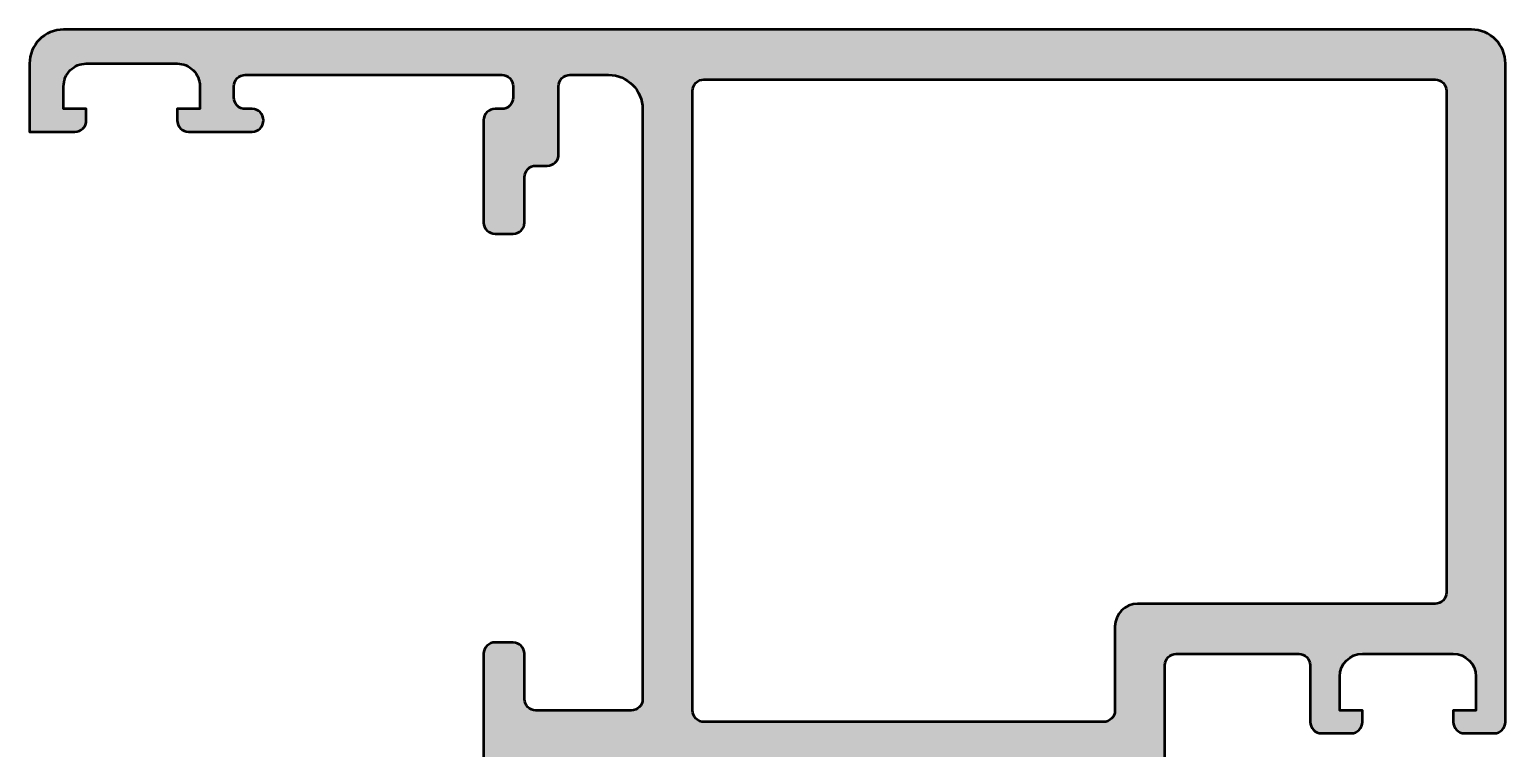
# Model space of a CAD drawing. Extents: x -50 to 15, y 0 to 92.5.
# Drawn here: x -50 to 15, y 60.8 to 92.5 of the extents above; entities that cross this region are included whole.
import ezdxf

# ---------------------------------------------------------------- set-up
doc = ezdxf.new("R2010")
doc.units = 0
doc.layers.add('0S-Alu contour', color=7, linetype='Continuous', lineweight=50)
doc.layers.add('0S-Alu hatch', color=252, linetype='Continuous', lineweight=25)

# ---------------------------------------------------------------- blocks, each defined once
blk = doc.blocks.new('462490__C330BA5D_EB5F_47F2_ACCE_70A3268E0611_')
at = {"layer": '0S-Alu hatch'}
h = blk.add_hatch(color=256, dxfattribs=at)
edge = h.paths.add_edge_path()
edge.add_line((-29.49999999999988, 83.50000000000006), (-28.69999999999988, 83.50000000000006))
edge.add_arc((-28.69999999999988, 84.00000000000006), 0.5, 269.9999999999996, 360)
edge.add_line((-28.19999999999988, 84.00000000000006), (-28.19999999999989, 86.00000000000006))
edge.add_ellipse((-27.69999999999991, 86.00000000000006), major_axis=(-0.4999999999999858, 0), ratio=1, start_angle=269.9999999999992, end_angle=360, ccw=False)
edge.add_line((-27.69999999999991, 86.50000000000006), (-27.19999999999989, 86.50000000000006))
edge.add_arc((-27.19999999999988, 87.00000000000004), 0.4999999999999858, 269.9999999999984, 360)
edge.add_line((-26.69999999999989, 87.00000000000004), (-26.69999999999987, 90.00000000000006))
edge.add_ellipse((-26.19999999999989, 90.00000000000007), major_axis=(-0.4999999999999858, 0), ratio=1, start_angle=269.9999999999992, end_angle=360, ccw=False)
edge.add_line((-26.19999999999989, 90.50000000000006), (-24.49999999999989, 90.50000000000006))
edge.add_ellipse((-24.49999999999991, 89.00000000000006), major_axis=(-1.5, 0), ratio=1, start_angle=180, end_angle=269.99999999999943, ccw=False)
edge.add_line((-22.9999999999999, 89.00000000000006), (-22.99999999999988, 63.00000000000005))
edge.add_ellipse((-23.49999999999991, 63.00000000000007), major_axis=(-0.5000000000000285, 0), ratio=1, start_angle=90.0000000000012, end_angle=180, ccw=False)
edge.add_line((-23.4999999999999, 62.50000000000004), (-27.69999999999988, 62.50000000000005))
edge.add_ellipse((-27.69999999999988, 63.00000000000006), major_axis=(-0.5000000000000071, 0), ratio=1, start_angle=0, end_angle=90, ccw=False)
edge.add_line((-28.19999999999989, 63.00000000000006), (-28.19999999999989, 65.00000000000004))
edge.add_arc((-28.6999999999999, 65.00000000000004), 0.5000000000000107, 0, 90)
edge.add_line((-28.6999999999999, 65.50000000000006), (-29.4999999999999, 65.50000000000006))
edge.add_arc((-29.49999999999991, 65.00000000000006), 0.5, 89.9999999999992, 180)
edge.add_line((-29.99999999999991, 65.00000000000006), (-29.9999999999999, 60.49999999999977))
edge.add_arc((-29.4999999999999, 60.49999999999977), 0.4999999999999929, 180, 270.0000000000012)
edge.add_line((-29.49999999999989, 59.99999999999978), (-18.00000000000002, 60.00000000000017))
edge.add_ellipse((-18.07883644654308, 59.73247940800703), major_axis=(-0.2788950563274521, 0), ratio=1, start_angle=178.8354106259048, end_angle=253.5801235805059, ccw=False)
edge.add_line((-17.79999900000001, 59.72681100000867), (-17.79999900000001, 59.27321700000867))
edge.add_ellipse((-18.07886709564316, 59.2675563405316), major_axis=(-0.2789255417371259, 0), ratio=1, start_angle=106.4245945553501, end_angle=181.1628700728891, ccw=False)
edge.add_line((-18.00000000000002, 59.00001300000867), (-18.00000000000002, 57.12000200000016))
edge.add_arc((-17.7, 57.12000200000017), 0.3000000000000114, 180, 270)
edge.add_line((-17.7, 56.82000200000016), (-16.72002568095723, 56.82000200000016))
edge.add_arc((-16.72002568095723, 57.12000200000017), 0.3000000000000043, 270, 360)
edge.add_line((-16.42002568095723, 57.12000200000017), (-16.42002568095723, 59.88000000000017))
edge.add_ellipse((-16.30002568095721, 59.88000000000014), major_axis=(-0.1200000000000187, 0), ratio=1, start_angle=269.9999999999966, end_angle=360, ccw=False)
edge.add_line((-16.3000256809572, 60.00000000000016), (-11.99999999999998, 60.00000000000003))
edge.add_ellipse((-11.99999999999987, 59.50000000000016), major_axis=(-0.4999999999998792, 0), ratio=1, start_angle=180, end_angle=270.0000000000124, ccw=False)
edge.add_line((-11.5, 59.50000000000016), (-11.5, 58.80000000000002))
edge.add_line((-11.5, 58.80000000000002), (-12.88149545762189, 56.40717967697304))
edge.add_arc((-12.76188021535132, 56.33811978464866), 0.1381197846483382, 149.9999999998943, 273.72337494217)
edge.add_arc((-13.07760790739082, 61.18973758213729), 5.000000000000119, 273.7233749421712, 305.6276587366732)
edge.add_ellipse((-9.000000000000009, 55.50000000000075), major_axis=(-1.999999999999383, 0), ratio=1, start_angle=234.37234126332612, end_angle=305.6276587366729, ccw=False)
edge.add_arc((-4.922392092609257, 61.18973758213716), 4.999999999999969, 234.3723412633268, 266.2766250578319)
edge.add_arc((-5.238119784648468, 56.33811978464876), 0.1381197846484521, 266.2766250578343, 389.9999999999762)
edge.add_line((-5.118504542377643, 56.40717967697294), (-6.5, 58.80000000000011))
edge.add_line((-6.5, 58.80000000000011), (-6.5, 59.50000000000015))
edge.add_ellipse((-6.000000000000038, 59.50000000000009), major_axis=(-0.4999999999999618, 0), ratio=1, start_angle=269.99999999999727, end_angle=360, ccw=False)
edge.add_line((-6.000000000000014, 60.00000000000006), (-1.699974319042674, 60.00000000000007))
edge.add_ellipse((-1.699974319042664, 59.88000000000019), major_axis=(-0.1199999999998766, 0), ratio=1, start_angle=180, end_angle=270.00000000000466, ccw=False)
edge.add_line((-1.57997431904279, 59.88000000000018), (-1.579974319042776, 57.12000200000018))
edge.add_arc((-1.279974319042764, 57.12000200000018), 0.3000000000000114, 180, 269.9999999999986)
edge.add_line((-1.279974319042772, 56.82000200000017), (-0.2999999999999971, 56.82000200000018))
edge.add_arc((-0.2999999999999971, 57.12000200000018), 0.2999999999999971, 270, 360)
edge.add_line((0, 57.12000200000018), (0, 59.00001300000869))
edge.add_ellipse((0.0788670956431476, 59.26755634053161), major_axis=(-0.2789255417371247, 0), ratio=1, start_angle=-1.1628700728879835, end_angle=73.57540544464808, ccw=False)
edge.add_line((-0.2000009999999932, 59.27321700000868), (-0.2000010000000074, 59.72681100000871))
edge.add_ellipse((0.0788364465430286, 59.73247940800708), major_axis=(-0.278895056327423, 0), ratio=1, start_angle=-73.58012358051161, end_angle=1.16458937409692, ccw=False)
edge.add_line((7.1e-15, 60.00000000000019), (4.97e-14, 64.50000000000004))
edge.add_ellipse((0.5000000000000507, 64.50000000000001), major_axis=(-0.5000000000000009, 0), ratio=1, start_angle=270.0000000000009, end_angle=360, ccw=False)
edge.add_line((0.5000000000000427, 65.00000000000001), (5.900000000000261, 65.00000000000003))
edge.add_ellipse((5.900000000000137, 64.49999999999994), major_axis=(-0.5000000000000853, 0), ratio=1, start_angle=180, end_angle=269.99999999998573, ccw=False)
edge.add_line((6.400000000000218, 64.49999999999994), (6.399999999999771, 62.00000000000001))
edge.add_arc((6.899999999999778, 62.00000000000002), 0.5000000000000142, 180, 270.0000000000049)
edge.add_line((6.89999999999982, 61.50000000000002), (8.199999999999982, 61.50000000000002))
edge.add_arc((8.199999999999974, 62.00000000000001), 0.4999999999999858, 270.0000000000008, 360)
edge.add_line((8.69999999999996, 62.00000000000001), (8.69999999999996, 62.50000000000003))
edge.add_line((8.69999999999996, 62.50000000000003), (7.69999999999996, 62.50000000000001))
edge.add_line((7.69999999999996, 62.50000000000001), (7.699999999999953, 64.00000000000003))
edge.add_ellipse((8.699999999999985, 63.99999999999999), major_axis=(-1.000000000000031, 0), ratio=1, start_angle=270.000000000001, end_angle=360, ccw=False)
edge.add_line((8.699999999999967, 65.00000000000003), (12.69999999999994, 65.00000000000003))
edge.add_ellipse((12.69999999999991, 63.99999999999998), major_axis=(-1.000000000000049, 0), ratio=1, start_angle=180, end_angle=269.99999999999824, ccw=False)
edge.add_line((13.69999999999996, 64), (13.69999999999996, 62.50000000000001))
edge.add_line((13.69999999999996, 62.50000000000001), (12.69999999999996, 62.50000000000003))
edge.add_line((12.69999999999996, 62.50000000000003), (12.69999999999994, 62.00000000000006))
edge.add_arc((13.19999999999999, 62.00000000000006), 0.5000000000000498, 180, 269.9999999999959)
edge.add_line((13.19999999999996, 61.50000000000002), (14.50000000000011, 61.50000000000003))
edge.add_arc((14.50000000000011, 62.00000000000004), 0.5000000000000142, 270, 360)
edge.add_line((15.00000000000013, 62.00000000000004), (15.0000000000001, 90.99999999999913))
edge.add_arc((13.49999999999926, 90.9999999999992), 1.500000000000852, 0, 90)
edge.add_line((13.49999999999926, 92.50000000000006), (-48.49999999999988, 92.50000000000006))
edge.add_arc((-48.49999999999988, 91.00000000000006), 1.5, 90, 180)
edge.add_line((-49.99999999999989, 91.00000000000006), (-49.99999999999989, 88.00000000000006))
edge.add_line((-49.99999999999989, 88.00000000000006), (-47.99999999999989, 88.00000000000006))
edge.add_arc((-47.99999999999989, 88.50000000000006), 0.5, 270, 360)
edge.add_line((-47.49999999999988, 88.50000000000006), (-47.49999999999988, 89.00000000000006))
edge.add_line((-47.49999999999988, 89.00000000000006), (-48.49999999999988, 89.00000000000006))
edge.add_line((-48.49999999999988, 89.00000000000006), (-48.49999999999988, 90.00000000000006))
edge.add_ellipse((-47.49999999999989, 90.00000000000007), major_axis=(-0.9999999999999928, 0), ratio=1, start_angle=269.9999999999996, end_angle=360, ccw=False)
edge.add_line((-47.49999999999988, 91.00000000000006), (-43.49999999999988, 91.00000000000006))
edge.add_ellipse((-43.49999999999988, 90.00000000000007), major_axis=(-0.9999999999999857, 0), ratio=1, start_angle=180, end_angle=270.0000000000004, ccw=False)
edge.add_line((-42.49999999999988, 90.00000000000006), (-42.49999999999988, 89.00000000000006))
edge.add_line((-42.49999999999988, 89.00000000000006), (-43.49999999999988, 89.00000000000006))
edge.add_line((-43.49999999999988, 89.00000000000006), (-43.49999999999988, 88.50000000000006))
edge.add_arc((-42.99999999999989, 88.50000000000006), 0.5, 180, 270)
edge.add_line((-42.99999999999989, 88.00000000000006), (-40.19999999999988, 88.00000000000006))
edge.add_arc((-40.19999999999988, 88.50000000000006), 0.5, 270, 450)
edge.add_line((-40.19999999999988, 89.00000000000006), (-40.49999999999989, 89.00000000000006))
edge.add_ellipse((-40.49999999999992, 89.50000000000001), major_axis=(-0.4999999999999716, 0), ratio=1, start_angle=0, end_angle=90.00000000000409, ccw=False)
edge.add_line((-40.99999999999988, 89.50000000000004), (-40.99999999999988, 90.00000000000006))
edge.add_ellipse((-40.49999999999989, 90.00000000000007), major_axis=(-0.4999999999999929, 0), ratio=1, start_angle=269.9999999999992, end_angle=360, ccw=False)
edge.add_line((-40.49999999999989, 90.50000000000006), (-29.19999999999989, 90.50000000000006))
edge.add_ellipse((-29.19999999999989, 90.00000000000007), major_axis=(-0.4999999999999858, 0), ratio=1, start_angle=180, end_angle=270.0000000000004, ccw=False)
edge.add_line((-28.6999999999999, 90.00000000000006), (-28.69999999999989, 89.50000000000004))
edge.add_ellipse((-29.19999999999988, 89.50000000000001), major_axis=(-0.4999999999999894, 0), ratio=1, start_angle=89.9999999999992, end_angle=180, ccw=False)
edge.add_line((-29.19999999999989, 89.00000000000003), (-29.49999999999988, 89.00000000000006))
edge.add_arc((-29.49999999999988, 88.50000000000006), 0.5, 90, 180)
edge.add_line((-29.99999999999988, 88.50000000000006), (-29.99999999999989, 84.00000000000006))
edge.add_arc((-29.49999999999988, 84.00000000000006), 0.5, 180, 270.0000000000008)
edge = h.paths.add_edge_path()
edge.add_line((-20.29999999999988, 90.29999999999963), (11.90000000000031, 90.29999999999922))
edge.add_ellipse((11.90000000000024, 89.79999999999914), major_axis=(-0.500000000000064, 0), ratio=1, start_angle=180, end_angle=269.99999999999187, ccw=False)
edge.add_line((12.4000000000003, 89.79999999999909), (12.40000000000033, 67.69999999999985))
edge.add_ellipse((11.90000000000032, 67.69999999999986), major_axis=(-0.5000000000000142, 0), ratio=1, start_angle=89.9999999999992, end_angle=180, ccw=False)
edge.add_line((11.90000000000031, 67.19999999999985), (-1.199999999999796, 67.19999999999996))
edge.add_arc((-1.199999999999796, 66.19999999999996), 1, 90, 180)
edge.add_line((-2.199999999999796, 66.20000000000007), (-2.200000000000272, 62.50000000000029))
edge.add_ellipse((-2.700000000000279, 62.50000000000029), major_axis=(-0.5000000000000071, 0), ratio=1, start_angle=89.9999999999992, end_angle=180, ccw=False)
edge.add_line((-2.700000000000287, 62.00000000000028), (-20.29999999999998, 62.00000000000029))
edge.add_ellipse((-20.29999999999999, 62.5000000000002), major_axis=(-0.4999999999999077, 0), ratio=1, start_angle=0, end_angle=90.0000000000004, ccw=False)
edge.add_line((-20.79999999999989, 62.50000000000006), (-20.79999999999988, 89.79999999999964))
edge.add_ellipse((-20.29999999999988, 89.79999999999964), major_axis=(-0.5, 0), ratio=1, start_angle=269.9999999999992, end_angle=360, ccw=False)
at = {"layer": '0S-Alu contour', "color": 7}
for points in [[(13.49999999999926, 92.50000000000006), (-48.49999999999988, 92.50000000000006)], [(-49.99999999999989, 91.00000000000006), (-49.99999999999989, 88.00000000000006), (-47.99999999999989, 88.00000000000006)], [(-47.49999999999988, 91.00000000000006), (-43.49999999999988, 91.00000000000006)], [(-40.49999999999989, 90.50000000000006), (-29.19999999999989, 90.50000000000006)], [(-26.19999999999989, 90.50000000000006), (-24.49999999999989, 90.50000000000006)], [(15.00000000000013, 62.00000000000004), (15.0000000000001, 90.99999999999913)], [(-47.49999999999988, 88.50000000000006), (-47.49999999999988, 89.00000000000006), (-48.49999999999988, 89.00000000000006), (-48.49999999999988, 90.00000000000006)], [(-42.49999999999988, 90.00000000000006), (-42.49999999999988, 89.00000000000006), (-43.49999999999988, 89.00000000000006), (-43.49999999999988, 88.50000000000006)], [(-40.99999999999988, 89.50000000000004), (-40.99999999999988, 90.00000000000006)], [(-28.6999999999999, 90.00000000000006), (-28.69999999999989, 89.50000000000004)], [(-26.69999999999989, 87.00000000000004), (-26.69999999999987, 90.00000000000006)], [(-20.79999999999989, 62.50000000000006), (-20.79999999999988, 89.79999999999964)], [(-20.29999999999988, 90.29999999999963), (11.90000000000031, 90.29999999999922)], [(12.4000000000003, 89.79999999999909), (12.40000000000033, 67.69999999999985)], [(-40.19999999999988, 89.00000000000006), (-40.49999999999989, 89.00000000000006)], [(-29.99999999999988, 88.50000000000006), (-29.99999999999989, 84.00000000000006)], [(-29.19999999999989, 89.00000000000003), (-29.49999999999988, 89.00000000000006)], [(-22.9999999999999, 89.00000000000006), (-22.99999999999988, 63.00000000000005)], [(-42.99999999999989, 88.00000000000006), (-40.19999999999988, 88.00000000000006)], [(-27.69999999999991, 86.50000000000006), (-27.19999999999989, 86.50000000000006)], [(-28.19999999999988, 84.00000000000006), (-28.19999999999989, 86.00000000000006)], [(-29.49999999999988, 83.50000000000006), (-28.69999999999988, 83.50000000000006)], [(11.90000000000031, 67.19999999999985), (-1.199999999999796, 67.19999999999996)], [(-2.199999999999796, 66.20000000000007), (-2.200000000000272, 62.50000000000029)], [(-28.6999999999999, 65.50000000000006), (-29.4999999999999, 65.50000000000006)], [(-29.99999999999991, 65.00000000000006), (-29.9999999999999, 60.49999999999977)], [(-28.19999999999989, 63.00000000000006), (-28.19999999999989, 65.00000000000004)], [(7.1e-15, 60.00000000000019), (4.97e-14, 64.50000000000004)], [(0.5000000000000427, 65.00000000000001), (5.900000000000261, 65.00000000000003)], [(6.400000000000218, 64.49999999999994), (6.399999999999771, 62.00000000000001)], [(8.699999999999967, 65.00000000000003), (12.69999999999994, 65.00000000000003)], [(8.69999999999996, 62.00000000000001), (8.69999999999996, 62.50000000000003), (7.69999999999996, 62.50000000000001), (7.699999999999953, 64.00000000000003)], [(13.69999999999996, 64), (13.69999999999996, 62.50000000000001), (12.69999999999996, 62.50000000000003), (12.69999999999994, 62.00000000000006)], [(-23.4999999999999, 62.50000000000004), (-27.69999999999988, 62.50000000000005)], [(-2.700000000000287, 62.00000000000028), (-20.29999999999998, 62.00000000000029)], [(6.89999999999982, 61.50000000000002), (8.199999999999982, 61.50000000000002)], [(13.19999999999996, 61.50000000000002), (14.50000000000011, 61.50000000000003)], [(-29.49999999999989, 59.99999999999978), (-18.00000000000002, 60.00000000000017)], [(-16.42002568095723, 57.12000200000017), (-16.42002568095723, 59.88000000000017)], [(-16.3000256809572, 60.00000000000016), (-11.99999999999998, 60.00000000000003)], [(-6.000000000000014, 60.00000000000006), (-1.699974319042674, 60.00000000000007)], [(-1.57997431904279, 59.88000000000018), (-1.579974319042776, 57.12000200000018)], [(-17.79999900000001, 59.72681100000867), (-17.79999900000001, 59.27321700000867)], [(-11.5, 59.50000000000016), (-11.5, 58.80000000000002), (-12.88149545762189, 56.40717967697304)], [(-5.118504542377643, 56.40717967697294), (-6.5, 58.80000000000011), (-6.5, 59.50000000000015)], [(-0.2000009999999932, 59.27321700000868), (-0.2000010000000074, 59.72681100000871)], [(-18.00000000000002, 59.00001300000867), (-18.00000000000002, 57.12000200000016)], [(0, 57.12000200000018), (0, 59.00001300000869)], [(-17.7, 56.82000200000016), (-16.72002568095723, 56.82000200000016)], [(-1.279974319042772, 56.82000200000017), (-0.2999999999999971, 56.82000200000018)]]:
    blk.add_lwpolyline(points, dxfattribs=at)
for centre, radius, start, end in [((-48.49999999999988, 91.00000000000006), 1.5, 90, 180), ((13.49999999999926, 90.9999999999992), 1.500000000000852, 0, 90), ((-47.99999999999989, 88.50000000000006), 0.5, 270, 0), ((-42.99999999999989, 88.50000000000006), 0.5, 180, 270), ((-40.19999999999988, 88.50000000000006), 0.5, 270, 90), ((-29.49999999999988, 88.50000000000006), 0.5, 90, 180), ((-27.19999999999988, 87.00000000000004), 0.4999999999999858, 269.9999999999984, 0), ((-29.49999999999988, 84.00000000000006), 0.5, 180, 270.0000000000008), ((-28.69999999999988, 84.00000000000006), 0.5, 269.9999999999996, 0), ((-1.199999999999796, 66.19999999999996), 1, 90, 180), ((-29.49999999999991, 65.00000000000006), 0.5, 89.9999999999992, 180), ((-28.6999999999999, 65.00000000000004), 0.5000000000000107, 0, 90), ((6.899999999999778, 62.00000000000002), 0.5000000000000142, 180, 270.0000000000049), ((8.199999999999974, 62.00000000000001), 0.4999999999999858, 270.0000000000008, 0), ((13.19999999999999, 62.00000000000006), 0.5000000000000498, 180, 269.9999999999959), ((14.50000000000011, 62.00000000000004), 0.5000000000000142, 270, 0), ((-29.4999999999999, 60.49999999999977), 0.4999999999999929, 180, 270.0000000000012), ((-17.7, 57.12000200000017), 0.3000000000000114, 180, 270), ((-16.72002568095723, 57.12000200000017), 0.3000000000000043, 270, 0), ((-13.07760790739082, 61.18973758213729), 5.000000000000119, 273.7233749421712, 305.6276587366732), ((-4.922392092609257, 61.18973758213716), 4.999999999999969, 234.3723412633268, 266.2766250578319), ((-1.279974319042764, 57.12000200000018), 0.3000000000000114, 180, 269.9999999999986), ((-0.2999999999999971, 57.12000200000018), 0.2999999999999971, 270, 0), ((-12.76188021535132, 56.33811978464866), 0.1381197846483382, 149.9999999998943, 273.72337494217), ((-5.238119784648468, 56.33811978464876), 0.1381197846484521, 266.2766250578343, 29.99999999997621)]:
    blk.add_arc(centre, radius, start, end, dxfattribs=at)
at = {"layer": '0S-Alu contour', "color": 7, "extrusion": (0, 0, -1)}
for centre, radius, start, end in [((47.49999999999989, 90.00000000000007), 0.9999999999999928, 0, 90.0000000000004), ((43.49999999999988, 90.00000000000007), 0.9999999999999857, 89.99999999999959, 180), ((40.49999999999989, 90.00000000000007), 0.4999999999999929, 0, 90.00000000000081), ((29.19999999999989, 90.00000000000007), 0.4999999999999858, 89.99999999999959, 180), ((26.19999999999989, 90.00000000000007), 0.4999999999999858, 0, 90.00000000000081), ((24.49999999999991, 89.00000000000006), 1.5, 90.00000000000055, 180), ((20.29999999999988, 89.79999999999964), 0.5, 0, 90.00000000000081), ((-11.90000000000024, 89.79999999999914), 0.500000000000064, 90.00000000000813, 180), ((40.49999999999992, 89.50000000000001), 0.4999999999999716, 269.9999999999959, 0), ((29.19999999999988, 89.50000000000001), 0.4999999999999894, 180, 270.0000000000008), ((27.69999999999991, 86.00000000000006), 0.4999999999999858, 0, 90.00000000000081), ((-11.90000000000032, 67.69999999999986), 0.5000000000000142, 180, 270.0000000000008), ((-0.5000000000000507, 64.50000000000001), 0.5000000000000009, 0, 89.99999999999909), ((-5.900000000000137, 64.49999999999994), 0.5000000000000853, 90.00000000001425, 180), ((-8.699999999999985, 63.99999999999999), 1.000000000000031, 0, 89.99999999999898), ((-12.69999999999991, 63.99999999999998), 1.000000000000049, 90.00000000000175, 180), ((27.69999999999988, 63.00000000000006), 0.5000000000000071, 270, 0), ((23.49999999999991, 63.00000000000007), 0.5000000000000285, 180, 269.9999999999988), ((20.29999999999999, 62.5000000000002), 0.4999999999999077, 269.9999999999996, 0), ((2.700000000000279, 62.50000000000029), 0.5000000000000071, 180, 270.0000000000008), ((18.07883644654308, 59.73247940800703), 0.2788950563274521, 106.4198764194941, 181.1645893740953), ((16.30002568095721, 59.88000000000014), 0.1200000000000188, 0, 90.0000000000034), ((11.99999999999987, 59.50000000000016), 0.4999999999998792, 89.99999999998758, 180), ((6.000000000000038, 59.50000000000009), 0.4999999999999618, 0, 90.00000000000276), ((1.699974319042664, 59.88000000000019), 0.1199999999998766, 89.99999999999534, 180), ((-0.0788364465430286, 59.73247940800708), 0.278895056327423, 358.8354106259031, 73.58012358051165), ((18.07886709564316, 59.2675563405316), 0.2789255417371259, 178.8371299271109, 253.5754054446499), ((-0.0788670956431476, 59.26755634053161), 0.2789255417371247, 286.4245945553519, 1.162870072888105), ((9.000000000000009, 55.50000000000075), 1.999999999999383, 54.37234126332711, 125.6276587366739)]:
    blk.add_arc(centre, radius, start, end, dxfattribs=at)
blk = doc.blocks.new('442420__57868B77_9BFE_45C3_8B57_74F968A59F36_')
at = {"layer": '0S-Alu contour', "color": 7}
blk.add_blockref('462490__C330BA5D_EB5F_47F2_ACCE_70A3268E0611_', (0, 0), dxfattribs=at)

msp = doc.modelspace()

# ---------------------------------------------------------------- block references
at = {"layer": '0S-Alu contour', "color": 7}
msp.add_blockref('442420__57868B77_9BFE_45C3_8B57_74F968A59F36_', (0, 0), dxfattribs=at)

doc.saveas('drawing.dxf')
